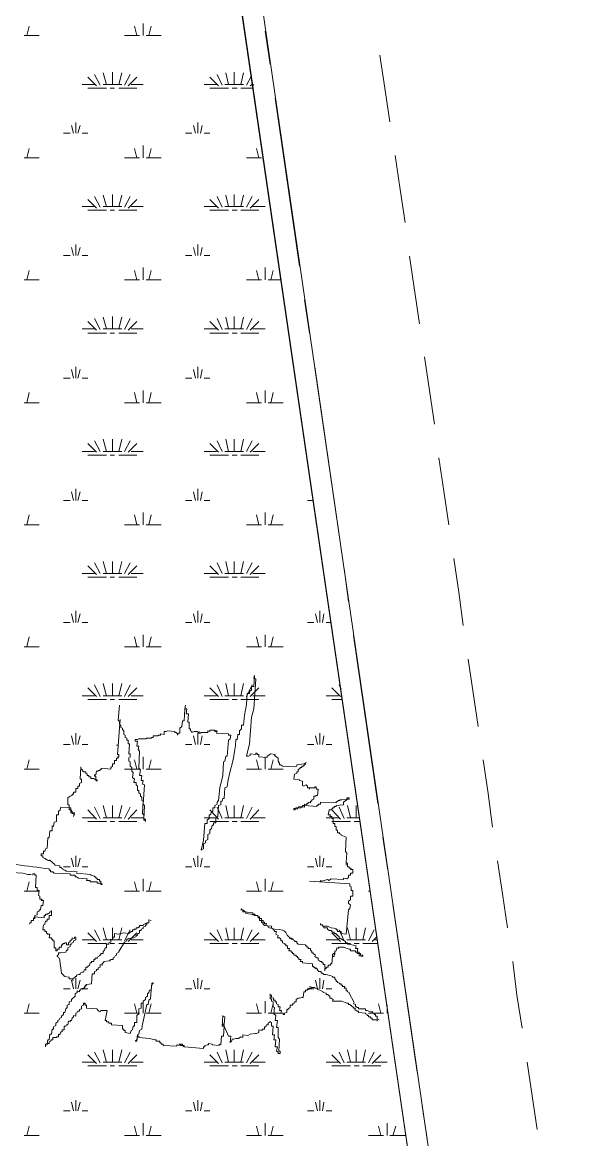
# Model space of a CAD drawing. Header units: millimetres. Extents: x -15161 to 10473752, y -72817 to 33960.
# Drawn here: x 1970 to 2298, y 850 to 1509 of the extents above; entities that cross this region are included whole.
import ezdxf

# ---------------------------------------------------------------- set-up
doc = ezdxf.new("R2010")
doc.units = ezdxf.units.MM
doc.layers.add('PDF_幾何圖形', color=7, linetype='Continuous')

# ---------------------------------------------------------------- blocks, each defined once
blk = doc.blocks.new('建築底圖')
at = {"layer": 'PDF_幾何圖形', "lineweight": 0}
for points in [[(1281.66, -313.48), (1929.47, -230.07), (2285.97, 239.48), (1854.1, 3189.75), (1656.37, 3160.54), (1578.04, 3697.84), (1589.9, 3697.84), (1666.53, 3174.51), (1864.26, 3203.3), (2093.32, 1643.06), (2298.25, 236.52), (1935.82, -241.5), (1283.35, -325.76)], [(2041.24, 1501.22), (2041.24, 1508.42)], [(1972.65, 1501.22), (1973.92, 1506.73)], [(2037.43, 1501.22), (2036.16, 1506.73)], [(2044.63, 1501.22), (2045.9, 1506.73)], [(2116.19, 1484.29), (2113.22, 1503.76)], [(1970.96, 1501.22), (1979.85, 1501.22)], [(2030.24, 1501.22), (2039.13, 1501.22)], [(2042.94, 1501.22), (2051.83, 1501.22)], [(2186.89, 1450.42), (2183.93, 1470.32), (2180.97, 1489.79)], [(2013.72, 1471.59), (2008.64, 1476.67)], [(2015.84, 1472.01), (2012.45, 1478.36)], [(2019.65, 1472.43), (2017.53, 1479.21)], [(2023.04, 1472.43), (2023.04, 1479.63)], [(2026.85, 1472.43), (2028.54, 1479.21)], [(2030.24, 1472.01), (2033.62, 1478.36)], [(2032.35, 1471.59), (2037.43, 1476.67)], [(2085.7, 1471.59), (2080.62, 1476.67)], [(2087.82, 1472.01), (2084.85, 1478.36)], [(2091.63, 1472.43), (2089.94, 1479.21)], [(2095.02, 1472.43), (2095.02, 1479.63)], [(2098.83, 1472.43), (2100.52, 1479.21)], [(2102.21, 1472.01), (2105.18, 1477.51)], [(2005.26, 1472.43), (2012.45, 1472.43)], [(2008.64, 1470.32), (2019.65, 1470.32)], [(2017.53, 1472.43), (2028.54, 1472.43)], [(2021.77, 1470.32), (2024.31, 1470.32)], [(2026.85, 1470.32), (2037.43, 1470.32)], [(2034.05, 1472.43), (2041.24, 1472.43)], [(2077.23, 1472.43), (2084.43, 1472.43)], [(2080.62, 1470.32), (2091.63, 1470.32)], [(2089.51, 1472.43), (2100.52, 1472.43)], [(2093.75, 1470.32), (2096.71, 1470.32)], [(2098.83, 1470.32), (2106.02, 1470.32)], [(2104.33, 1471.59), (2106.02, 1472.86)], [(2106.02, 1472.43), (2106.45, 1472.01)], [(2133.55, 1365.31), (2119.15, 1464.39)], [(2001.44, 1443.64), (2001.44, 1449.99)], [(2073.42, 1443.64), (2073.42, 1449.99)], [(1994.25, 1443.64), (1998.06, 1443.64)], [(2000.17, 1443.64), (1998.9, 1448.3)], [(2002.71, 1443.64), (2003.98, 1448.3)], [(2005.26, 1443.64), (2008.64, 1443.64)], [(2066.22, 1443.64), (2070.04, 1443.64)], [(2072.15, 1443.64), (2070.88, 1448.3)], [(2075.12, 1443.64), (2075.96, 1448.3)], [(2077.23, 1443.64), (2080.62, 1443.64)], [(2041.24, 1429.25), (2041.24, 1436.44)], [(1970.96, 1429.25), (1979.85, 1429.25)], [(1972.65, 1429.25), (1973.92, 1434.75)], [(2030.24, 1429.25), (2039.13, 1429.25)], [(2037.43, 1429.25), (2036.16, 1434.75)], [(2042.94, 1429.25), (2051.83, 1429.25)], [(2044.63, 1429.25), (2045.9, 1434.75)], [(2102.21, 1429.25), (2111.11, 1429.25)], [(2109.41, 1429.25), (2108.14, 1434.75)], [(2195.79, 1391.14), (2192.82, 1410.62), (2189.86, 1430.52)], [(2013.72, 1399.61), (2008.64, 1404.69)], [(2015.84, 1400.03), (2012.45, 1406.38)], [(2019.65, 1400.45), (2017.53, 1407.23)], [(2023.04, 1400.45), (2023.04, 1407.65)], [(2026.85, 1400.45), (2028.54, 1407.23)], [(2030.24, 1400.03), (2033.62, 1406.38)], [(2032.35, 1399.61), (2037.43, 1404.69)], [(2085.7, 1399.61), (2080.62, 1404.69)], [(2087.82, 1400.03), (2084.85, 1406.38)], [(2091.63, 1400.45), (2089.94, 1407.23)], [(2095.02, 1400.45), (2095.02, 1407.65)], [(2098.83, 1400.45), (2100.52, 1407.23)], [(2102.21, 1400.03), (2105.6, 1406.38)], [(2104.33, 1399.61), (2109.41, 1404.69)], [(2005.26, 1400.45), (2012.45, 1400.45)], [(2008.64, 1398.34), (2019.65, 1398.34)], [(2017.53, 1400.45), (2028.54, 1400.45)], [(2021.77, 1398.34), (2024.31, 1398.34)], [(2026.85, 1398.34), (2037.43, 1398.34)], [(2034.05, 1400.45), (2041.24, 1400.45)], [(2077.23, 1400.45), (2084.43, 1400.45)], [(2080.62, 1398.34), (2091.63, 1398.34)], [(2089.51, 1400.45), (2100.52, 1400.45)], [(2093.75, 1398.34), (2096.71, 1398.34)], [(2098.83, 1398.34), (2109.41, 1398.34)], [(2106.02, 1400.45), (2113.22, 1400.45)], [(2001.44, 1371.66), (2001.44, 1378.01)], [(2073.42, 1371.66), (2073.42, 1378.01)], [(1994.25, 1371.66), (1998.06, 1371.66)], [(2000.17, 1371.66), (1998.9, 1376.32)], [(2002.71, 1371.66), (2003.98, 1376.32)], [(2005.26, 1371.66), (2008.64, 1371.66)], [(2066.22, 1371.66), (2070.04, 1371.66)], [(2072.15, 1371.66), (2070.88, 1376.32)], [(2075.12, 1371.66), (2075.96, 1376.32)], [(2077.23, 1371.66), (2080.62, 1371.66)], [(2204.25, 1331.44), (2198.33, 1371.24)], [(2041.24, 1357.27), (2041.24, 1364.46)], [(2113.22, 1357.27), (2113.22, 1364.46)], [(1970.96, 1357.27), (1979.85, 1357.27)], [(1972.65, 1357.27), (1973.92, 1362.77)], [(2030.24, 1357.27), (2039.13, 1357.27)], [(2037.43, 1357.27), (2036.16, 1362.77)], [(2042.94, 1357.27), (2051.83, 1357.27)], [(2044.63, 1357.27), (2045.9, 1362.77)], [(2102.21, 1357.27), (2111.11, 1357.27)], [(2109.41, 1357.27), (2108.14, 1362.77)], [(2114.92, 1357.27), (2122.54, 1357.27)], [(2116.61, 1357.27), (2117.88, 1362.77)], [(2139.47, 1325.94), (2136.51, 1345.41)], [(2013.72, 1327.63), (2008.64, 1332.71)], [(2015.84, 1328.05), (2012.45, 1334.4)], [(2019.65, 1328.48), (2017.53, 1335.25)], [(2023.04, 1328.48), (2023.04, 1335.67)], [(2026.85, 1328.48), (2028.54, 1335.25)], [(2030.24, 1328.05), (2033.62, 1334.4)], [(2032.35, 1327.63), (2037.43, 1332.71)], [(2085.7, 1327.63), (2080.62, 1332.71)], [(2087.82, 1328.05), (2084.85, 1334.4)], [(2091.63, 1328.48), (2089.94, 1335.25)], [(2095.02, 1328.48), (2095.02, 1335.67)], [(2098.83, 1328.48), (2100.52, 1335.25)], [(2102.21, 1328.05), (2105.6, 1334.4)], [(2104.33, 1327.63), (2109.41, 1332.71)], [(2005.26, 1328.48), (2012.45, 1328.48)], [(2008.64, 1325.94), (2019.65, 1325.94)], [(2017.53, 1328.48), (2028.54, 1328.48)], [(2021.77, 1325.94), (2024.31, 1325.94)], [(2026.85, 1325.94), (2037.43, 1325.94)], [(2034.05, 1328.48), (2041.24, 1328.48)], [(2077.23, 1328.48), (2084.43, 1328.48)], [(2080.62, 1325.94), (2091.63, 1325.94)], [(2089.51, 1328.48), (2100.52, 1328.48)], [(2093.75, 1325.94), (2096.71, 1325.94)], [(2098.83, 1325.94), (2109.41, 1325.94)], [(2106.02, 1328.48), (2113.22, 1328.48)], [(2213.15, 1272.16), (2207.22, 1311.96)], [(2000.17, 1299.26), (1998.9, 1304.34)], [(2001.44, 1299.26), (2001.44, 1306.04)], [(2002.71, 1299.26), (2003.98, 1304.34)], [(2072.15, 1299.26), (2070.88, 1304.34)], [(2073.42, 1299.26), (2073.42, 1306.04)], [(2075.12, 1299.26), (2075.96, 1304.34)], [(2156.83, 1206.96), (2142.44, 1306.04)], [(1994.25, 1299.26), (1998.06, 1299.26)], [(2005.26, 1299.26), (2008.64, 1299.26)], [(2066.22, 1299.26), (2070.04, 1299.26)], [(2077.23, 1299.26), (2080.62, 1299.26)], [(2041.24, 1284.87), (2041.24, 1292.06)], [(2113.22, 1284.87), (2113.22, 1292.06)], [(1970.96, 1284.87), (1979.85, 1284.87)], [(1972.65, 1284.87), (1973.92, 1290.79)], [(2030.24, 1284.87), (2039.13, 1284.87)], [(2037.43, 1284.87), (2036.16, 1290.79)], [(2042.94, 1284.87), (2051.83, 1284.87)], [(2044.63, 1284.87), (2045.9, 1290.79)], [(2102.21, 1284.87), (2111.11, 1284.87)], [(2109.41, 1284.87), (2108.14, 1290.79)], [(2114.92, 1284.87), (2123.81, 1284.87)], [(2116.61, 1284.87), (2117.88, 1290.79)], [(2013.72, 1255.65), (2008.64, 1260.73)], [(2015.84, 1256.07), (2012.45, 1262.42)], [(2019.65, 1256.07), (2017.53, 1263.27)], [(2023.04, 1256.07), (2023.04, 1263.27)], [(2026.85, 1256.07), (2028.54, 1263.27)], [(2030.24, 1256.07), (2033.62, 1262.42)], [(2032.35, 1255.65), (2037.43, 1260.73)], [(2085.7, 1255.65), (2080.62, 1260.73)], [(2087.82, 1256.07), (2084.85, 1262.42)], [(2091.63, 1256.07), (2089.94, 1263.27)], [(2095.02, 1256.07), (2095.02, 1263.27)], [(2098.83, 1256.07), (2100.52, 1263.27)], [(2102.21, 1256.07), (2105.6, 1262.42)], [(2104.33, 1255.65), (2109.41, 1260.73)], [(2005.26, 1256.07), (2012.45, 1256.07)], [(2008.64, 1253.96), (2019.65, 1253.96)], [(2017.53, 1256.07), (2028.54, 1256.07)], [(2021.77, 1253.96), (2024.31, 1253.96)], [(2026.85, 1253.96), (2037.43, 1253.96)], [(2034.05, 1256.07), (2041.24, 1256.07)], [(2077.23, 1256.07), (2084.43, 1256.07)], [(2080.62, 1253.96), (2091.63, 1253.96)], [(2089.51, 1256.07), (2100.52, 1256.07)], [(2093.75, 1253.96), (2096.71, 1253.96)], [(2098.83, 1253.96), (2109.41, 1253.96)], [(2106.02, 1256.07), (2113.22, 1256.07)], [(2221.61, 1212.89), (2218.65, 1232.79), (2215.69, 1252.26)], [(2000.17, 1227.28), (1998.9, 1232.36)], [(2001.44, 1227.28), (2001.44, 1234.06)], [(2002.71, 1227.28), (2003.98, 1232.36)], [(2072.15, 1227.28), (2070.88, 1232.36)], [(2073.42, 1227.28), (2073.42, 1234.06)], [(2075.12, 1227.28), (2075.96, 1232.36)], [(1994.25, 1227.28), (1998.06, 1227.28)], [(2005.26, 1227.28), (2008.64, 1227.28)], [(2066.22, 1227.28), (2070.04, 1227.28)], [(2077.23, 1227.28), (2080.62, 1227.28)], [(2138.2, 1227.28), (2141.59, 1227.28)], [(1972.65, 1212.89), (1973.92, 1218.81)], [(2037.43, 1212.89), (2036.16, 1218.81)], [(2041.24, 1212.89), (2041.24, 1220.08)], [(2044.63, 1212.89), (2045.9, 1218.81)], [(2109.41, 1212.89), (2108.14, 1218.81)], [(2113.22, 1212.89), (2113.22, 1220.08)], [(2116.61, 1212.89), (2117.88, 1218.81)], [(1970.96, 1212.89), (1979.85, 1212.89)], [(2030.24, 1212.89), (2039.13, 1212.89)], [(2042.94, 1212.89), (2051.83, 1212.89)], [(2102.21, 1212.89), (2111.11, 1212.89)], [(2114.92, 1212.89), (2123.81, 1212.89)], [(2230.08, 1153.61), (2227.54, 1173.09), (2224.58, 1192.99)], [(2013.72, 1183.67), (2008.64, 1188.75)], [(2015.84, 1184.1), (2012.45, 1190.45)], [(2019.65, 1184.1), (2017.53, 1191.29)], [(2023.04, 1184.1), (2023.04, 1191.29)], [(2026.85, 1184.1), (2028.54, 1191.29)], [(2030.24, 1184.1), (2033.62, 1190.45)], [(2032.35, 1183.67), (2037.43, 1188.75)], [(2085.7, 1183.67), (2080.62, 1188.75)], [(2087.82, 1184.1), (2084.85, 1190.45)], [(2091.63, 1184.1), (2089.94, 1191.29)], [(2095.02, 1184.1), (2095.02, 1191.29)], [(2098.83, 1184.1), (2100.52, 1191.29)], [(2102.21, 1184.1), (2105.6, 1190.45)], [(2104.33, 1183.67), (2109.41, 1188.75)], [(2162.34, 1167.58), (2159.8, 1187.06)], [(2005.26, 1184.1), (2012.45, 1184.1)], [(2008.64, 1181.98), (2019.65, 1181.98)], [(2017.53, 1184.1), (2028.54, 1184.1)], [(2021.77, 1181.98), (2024.31, 1181.98)], [(2026.85, 1181.98), (2037.43, 1181.98)], [(2034.05, 1184.1), (2041.24, 1184.1)], [(2077.23, 1184.1), (2084.43, 1184.1)], [(2080.62, 1181.98), (2091.63, 1181.98)], [(2089.51, 1184.1), (2100.52, 1184.1)], [(2093.75, 1181.98), (2096.71, 1181.98)], [(2098.83, 1181.98), (2109.41, 1181.98)], [(2106.02, 1184.1), (2113.22, 1184.1)], [(2000.17, 1155.3), (1998.9, 1160.38)], [(2001.44, 1155.3), (2001.44, 1162.08)], [(2002.71, 1155.3), (2003.98, 1160.38)], [(2072.15, 1155.3), (2070.88, 1160.38)], [(2073.42, 1155.3), (2073.42, 1162.08)], [(2075.12, 1155.3), (2075.96, 1160.38)], [(2144.13, 1155.3), (2142.86, 1160.38)], [(2145.4, 1155.3), (2145.4, 1162.08)], [(2147.1, 1155.3), (2147.94, 1160.38)], [(1994.25, 1155.3), (1998.06, 1155.3)], [(2005.26, 1155.3), (2008.64, 1155.3)], [(2066.22, 1155.3), (2070.04, 1155.3)], [(2077.23, 1155.3), (2080.62, 1155.3)], [(2138.2, 1155.3), (2142.01, 1155.3)], [(2149.21, 1155.3), (2152.18, 1155.3)], [(1972.65, 1140.91), (1973.92, 1146.84)], [(2037.43, 1140.91), (2036.16, 1146.84)], [(2041.24, 1140.91), (2041.24, 1148.11)], [(2044.63, 1140.91), (2045.9, 1146.84)], [(2109.41, 1140.91), (2108.14, 1146.84)], [(2113.22, 1140.91), (2113.22, 1148.11)], [(2116.61, 1140.91), (2117.88, 1146.84)], [(2179.7, 1048.61), (2165.3, 1147.68)], [(1970.96, 1140.91), (1979.85, 1140.91)], [(2030.24, 1140.91), (2039.13, 1140.91)], [(2042.94, 1140.91), (2051.83, 1140.91)], [(2102.21, 1140.91), (2111.11, 1140.91)], [(2114.92, 1140.91), (2123.81, 1140.91)], [(2238.97, 1093.91), (2233.05, 1133.71)], [(2013.72, 1111.69), (2008.64, 1116.77)], [(2015.84, 1111.69), (2012.45, 1118.47)], [(2019.65, 1112.12), (2017.53, 1119.31)], [(2023.04, 1112.12), (2023.04, 1119.31)], [(2026.85, 1112.12), (2028.54, 1119.31)], [(2030.24, 1111.69), (2033.62, 1118.47)], [(2032.35, 1111.69), (2037.43, 1116.77)], [(2085.7, 1111.69), (2080.62, 1116.77)], [(2087.82, 1111.69), (2084.85, 1118.47)], [(2091.63, 1112.12), (2089.94, 1119.31)], [(2095.02, 1112.12), (2095.02, 1119.31)], [(2098.83, 1112.12), (2100.52, 1119.31)], [(2102.21, 1111.69), (2105.6, 1118.47)], [(2104.33, 1111.69), (2109.41, 1116.77)], [(2157.68, 1111.69), (2152.6, 1116.77)], [(2158.1, 1115.93), (2156.83, 1118.47)], [(2005.26, 1112.12), (2012.45, 1112.12)], [(2008.64, 1110), (2019.65, 1110)], [(2017.53, 1112.12), (2028.54, 1112.12)], [(2021.77, 1110), (2024.31, 1110)], [(2026.85, 1110), (2037.43, 1110)], [(2034.05, 1112.12), (2041.24, 1112.12)], [(2077.23, 1112.12), (2084.43, 1112.12)], [(2080.62, 1110), (2091.63, 1110)], [(2089.51, 1112.12), (2100.52, 1112.12)], [(2093.75, 1110), (2096.71, 1110)], [(2098.83, 1110), (2109.41, 1110)], [(2106.02, 1112.12), (2113.22, 1112.12)], [(2149.21, 1112.12), (2156.41, 1112.12)], [(2152.6, 1110), (2158.95, 1110)], [(2000.17, 1083.33), (1998.9, 1088.41)], [(2001.44, 1083.33), (2001.44, 1090.1)], [(2002.71, 1083.33), (2003.98, 1088.41)], [(2072.15, 1083.33), (2070.88, 1088.41)], [(2073.42, 1083.33), (2073.42, 1090.1)], [(2075.12, 1083.33), (2075.96, 1088.41)], [(2144.13, 1083.33), (2142.86, 1088.41)], [(2145.4, 1083.33), (2145.4, 1090.1)], [(2147.1, 1083.33), (2147.94, 1088.41)], [(1994.25, 1083.33), (1998.06, 1083.33)], [(2005.26, 1083.33), (2008.64, 1083.33)], [(2066.22, 1083.33), (2070.04, 1083.33)], [(2077.23, 1083.33), (2080.62, 1083.33)], [(2138.2, 1083.33), (2142.01, 1083.33)], [(2149.21, 1083.33), (2152.6, 1083.33)], [(1972.65, 1068.93), (1973.92, 1074.43)], [(2037.43, 1068.93), (2036.16, 1074.43)], [(2041.24, 1068.93), (2041.24, 1076.13)], [(2044.63, 1068.93), (2045.9, 1074.43)], [(2109.41, 1068.93), (2108.14, 1074.43)], [(2113.22, 1068.93), (2113.22, 1076.13)], [(2116.61, 1068.93), (2117.88, 1074.43)], [(2247.44, 1034.63), (2244.9, 1054.53), (2241.94, 1074.43)], [(1970.96, 1068.93), (1979.85, 1068.93)], [(2030.24, 1068.93), (2039.13, 1068.93)], [(2042.94, 1068.93), (2051.83, 1068.93)], [(2102.21, 1068.93), (2111.11, 1068.93)], [(2114.92, 1068.93), (2123.81, 1068.93)], [(2019.65, 1040.14), (2017.53, 1047.34)], [(2023.04, 1040.14), (2023.04, 1047.34)], [(2026.85, 1040.14), (2028.54, 1047.34)], [(2091.63, 1040.14), (2089.94, 1047.34)], [(2095.02, 1040.14), (2095.02, 1047.34)], [(2098.83, 1040.14), (2100.52, 1047.34)], [(2163.61, 1040.14), (2161.91, 1047.34)], [(2167, 1040.14), (2167, 1047.34)], [(2013.72, 1039.29), (2008.64, 1044.8)], [(2015.84, 1039.72), (2012.45, 1046.49)], [(2030.24, 1039.72), (2033.62, 1046.49)], [(2032.35, 1039.29), (2037.43, 1044.8)], [(2085.7, 1039.29), (2080.62, 1044.8)], [(2087.82, 1039.72), (2084.85, 1046.49)], [(2102.21, 1039.72), (2105.6, 1046.49)], [(2104.33, 1039.29), (2109.41, 1044.8)], [(2157.68, 1039.29), (2152.6, 1044.8)], [(2159.8, 1039.72), (2156.83, 1046.49)], [(2005.26, 1040.14), (2012.45, 1040.14)], [(2008.64, 1038.02), (2019.65, 1038.02)], [(2017.53, 1040.14), (2028.54, 1040.14)], [(2021.77, 1038.02), (2024.31, 1038.02)], [(2026.85, 1038.02), (2037.43, 1038.02)], [(2034.05, 1040.14), (2041.24, 1040.14)], [(2077.23, 1040.14), (2084.43, 1040.14)], [(2080.62, 1038.02), (2091.63, 1038.02)], [(2089.51, 1040.14), (2100.52, 1040.14)], [(2093.75, 1038.02), (2096.71, 1038.02)], [(2098.83, 1038.02), (2109.41, 1038.02)], [(2106.02, 1040.14), (2113.22, 1040.14)], [(2149.21, 1040.14), (2156.41, 1040.14)], [(2152.6, 1038.02), (2163.61, 1038.02)], [(2161.49, 1040.14), (2169.11, 1040.14)], [(2165.72, 1038.02), (2168.69, 1038.02)], [(2185.62, 1009.23), (2182.66, 1028.71)], [(2000.17, 1011.35), (1998.9, 1016.43)], [(2001.44, 1011.35), (2001.44, 1017.7)], [(2002.71, 1011.35), (2003.98, 1016.43)], [(2072.15, 1011.35), (2070.88, 1016.43)], [(2073.42, 1011.35), (2073.42, 1017.7)], [(2075.12, 1011.35), (2075.96, 1016.43)], [(2144.13, 1011.35), (2142.86, 1016.43)], [(2145.4, 1011.35), (2145.4, 1017.7)], [(2147.1, 1011.35), (2147.94, 1016.43)], [(2256.33, 975.36), (2253.37, 995.26), (2250.41, 1014.73)], [(1994.25, 1011.35), (1998.06, 1011.35)], [(2005.26, 1011.35), (2008.64, 1011.35)], [(2066.22, 1011.35), (2070.04, 1011.35)], [(2077.23, 1011.35), (2080.62, 1011.35)], [(2138.2, 1011.35), (2142.01, 1011.35)], [(2149.21, 1011.35), (2152.6, 1011.35)], [(1972.65, 996.95), (1973.92, 1002.46)], [(2037.43, 996.95), (2036.16, 1002.46)], [(2041.24, 996.95), (2041.24, 1004.15)], [(2044.63, 996.95), (2045.9, 1002.46)], [(2109.41, 996.95), (2108.14, 1002.46)], [(2113.22, 996.95), (2113.22, 1004.15)], [(2116.61, 996.95), (2117.88, 1002.46)], [(1970.96, 996.95), (1979.85, 996.95)], [(2030.24, 996.95), (2039.13, 996.95)], [(2042.94, 996.95), (2051.83, 996.95)], [(2102.21, 996.95), (2111.11, 996.95)], [(2114.92, 996.95), (2123.81, 996.95)], [(2174.19, 996.95), (2175.46, 996.95)], [(2202.98, 890.25), (2188.59, 989.33)], [(2019.65, 968.16), (2017.53, 975.36)], [(2023.04, 968.16), (2023.04, 975.36)], [(2026.85, 968.16), (2028.54, 975.36)], [(2091.63, 968.16), (2089.94, 975.36)], [(2095.02, 968.16), (2095.02, 975.36)], [(2098.83, 968.16), (2100.52, 975.36)], [(2163.61, 968.16), (2161.91, 975.36)], [(2167, 968.16), (2167, 975.36)], [(2170.81, 968.16), (2172.5, 975.36)], [(2005.26, 968.16), (2012.45, 968.16)], [(2013.72, 967.31), (2008.64, 972.39)], [(2015.84, 967.74), (2012.45, 974.09)], [(2017.53, 968.16), (2028.54, 968.16)], [(2030.24, 967.74), (2033.62, 974.09)], [(2032.35, 967.31), (2037.43, 972.39)], [(2034.05, 968.16), (2041.24, 968.16)], [(2077.23, 968.16), (2084.43, 968.16)], [(2085.7, 967.31), (2080.62, 972.39)], [(2087.82, 967.74), (2084.85, 974.09)], [(2089.51, 968.16), (2100.52, 968.16)], [(2102.21, 967.74), (2105.6, 974.09)], [(2104.33, 967.31), (2109.41, 972.39)], [(2106.02, 968.16), (2113.22, 968.16)], [(2149.21, 968.16), (2156.41, 968.16)], [(2157.68, 967.31), (2152.6, 972.39)], [(2159.8, 967.74), (2156.83, 974.09)], [(2161.49, 968.16), (2172.5, 968.16)], [(2174.19, 967.74), (2177.58, 974.09)], [(2176.31, 967.31), (2179.27, 970.28)], [(2178, 968.16), (2179.27, 968.16)], [(2008.64, 966.04), (2019.65, 966.04)], [(2021.77, 966.04), (2024.31, 966.04)], [(2026.85, 966.04), (2037.43, 966.04)], [(2080.62, 966.04), (2091.63, 966.04)], [(2093.75, 966.04), (2096.71, 966.04)], [(2098.83, 966.04), (2109.41, 966.04)], [(2152.6, 966.04), (2163.61, 966.04)], [(2165.72, 966.04), (2168.69, 966.04)], [(2170.81, 966.04), (2179.7, 966.04)], [(2264.8, 916.08), (2261.84, 935.56), (2259.3, 955.46)], [(2000.17, 939.37), (1998.9, 944.45)], [(2001.44, 939.37), (2001.44, 945.72)], [(2002.71, 939.37), (2003.98, 944.45)], [(2072.15, 939.37), (2070.88, 944.45)], [(2073.42, 939.37), (2073.42, 945.72)], [(2075.12, 939.37), (2075.96, 944.45)], [(2144.13, 939.37), (2142.86, 944.45)], [(2145.4, 939.37), (2145.4, 945.72)], [(2147.1, 939.37), (2147.94, 944.45)], [(1994.25, 939.37), (1998.06, 939.37)], [(2005.26, 939.37), (2008.64, 939.37)], [(2066.22, 939.37), (2070.04, 939.37)], [(2077.23, 939.37), (2080.62, 939.37)], [(2138.2, 939.37), (2142.01, 939.37)], [(2149.21, 939.37), (2152.6, 939.37)], [(1972.65, 924.97), (1973.92, 930.48)], [(2037.43, 924.97), (2036.16, 930.48)], [(2041.24, 924.97), (2041.24, 932.17)], [(2044.63, 924.97), (2045.9, 930.48)], [(2109.41, 924.97), (2108.14, 930.48)], [(2113.22, 924.97), (2113.22, 932.17)], [(2116.61, 924.97), (2117.88, 930.48)], [(2181.39, 924.97), (2180.12, 930.48)], [(2185.2, 924.97), (2185.2, 929.63)], [(1970.96, 924.97), (1979.85, 924.97)], [(2030.24, 924.97), (2039.13, 924.97)], [(2042.94, 924.97), (2051.83, 924.97)], [(2102.21, 924.97), (2111.11, 924.97)], [(2114.92, 924.97), (2123.81, 924.97)], [(2174.19, 924.97), (2183.08, 924.97)], [(2019.65, 896.18), (2017.53, 903.38)], [(2023.04, 896.18), (2023.04, 903.38)], [(2026.85, 896.18), (2028.54, 903.38)], [(2091.63, 896.18), (2089.94, 903.38)], [(2095.02, 896.18), (2095.02, 903.38)], [(2098.83, 896.18), (2100.52, 903.38)], [(2163.61, 896.18), (2161.91, 903.38)], [(2167, 896.18), (2167, 903.38)], [(2170.81, 896.18), (2172.5, 903.38)], [(2005.26, 896.18), (2012.45, 896.18)], [(2013.72, 895.33), (2008.64, 900.42)], [(2015.84, 895.76), (2012.45, 902.11)], [(2017.53, 896.18), (2028.54, 896.18)], [(2030.24, 895.76), (2033.62, 902.11)], [(2032.35, 895.33), (2037.43, 900.42)], [(2034.05, 896.18), (2041.24, 896.18)], [(2077.23, 896.18), (2084.43, 896.18)], [(2085.7, 895.33), (2080.62, 900.42)], [(2087.82, 895.76), (2084.85, 902.11)], [(2089.51, 896.18), (2100.52, 896.18)], [(2102.21, 895.76), (2105.6, 902.11)], [(2104.33, 895.33), (2109.41, 900.42)], [(2106.02, 896.18), (2113.22, 896.18)], [(2149.21, 896.18), (2156.41, 896.18)], [(2157.68, 895.33), (2152.6, 900.42)], [(2159.8, 895.76), (2156.83, 902.11)], [(2161.49, 896.18), (2172.5, 896.18)], [(2174.19, 895.76), (2177.58, 902.11)], [(2176.31, 895.33), (2181.39, 900.42)], [(2178, 896.18), (2185.2, 896.18)], [(2273.69, 856.38), (2267.76, 896.18)], [(2008.64, 894.06), (2019.65, 894.06)], [(2021.77, 894.06), (2024.31, 894.06)], [(2026.85, 894.06), (2037.43, 894.06)], [(2080.62, 894.06), (2091.63, 894.06)], [(2093.75, 894.06), (2096.71, 894.06)], [(2098.83, 894.06), (2109.41, 894.06)], [(2152.6, 894.06), (2163.61, 894.06)], [(2165.72, 894.06), (2168.69, 894.06)], [(2170.81, 894.06), (2181.39, 894.06)], [(2000.17, 867.39), (1998.9, 872.47)], [(2001.44, 867.39), (2001.44, 873.74)], [(2002.71, 867.39), (2003.98, 872.47)], [(2072.15, 867.39), (2070.88, 872.47)], [(2073.42, 867.39), (2073.42, 873.74)], [(2075.12, 867.39), (2075.96, 872.47)], [(2144.13, 867.39), (2142.86, 872.47)], [(2145.4, 867.39), (2145.4, 873.74)], [(2147.1, 867.39), (2147.94, 872.47)], [(2208.91, 850.88), (2205.95, 870.35)], [(1994.25, 867.39), (1998.06, 867.39)], [(2005.26, 867.39), (2008.64, 867.39)], [(2066.22, 867.39), (2070.04, 867.39)], [(2077.23, 867.39), (2080.62, 867.39)], [(2138.2, 867.39), (2142.01, 867.39)], [(2149.21, 867.39), (2152.6, 867.39)], [(1972.65, 852.99), (1973.92, 858.5)], [(2037.43, 852.99), (2036.16, 858.5)], [(2041.24, 852.99), (2041.24, 860.19)], [(2044.63, 852.99), (2045.9, 858.5)], [(2109.41, 852.99), (2108.14, 858.5)], [(2113.22, 852.99), (2113.22, 860.19)], [(2116.61, 852.99), (2117.88, 858.5)], [(2181.39, 852.99), (2180.12, 858.5)], [(2185.2, 852.99), (2185.2, 860.19)], [(2188.59, 852.99), (2190.28, 858.5)], [(1970.96, 852.99), (1979.85, 852.99)], [(2030.24, 852.99), (2039.13, 852.99)], [(2042.94, 852.99), (2051.83, 852.99)], [(2102.21, 852.99), (2111.11, 852.99)], [(2114.92, 852.99), (2123.81, 852.99)], [(2174.19, 852.99), (2183.08, 852.99)], [(2186.89, 852.99), (2195.79, 852.99)]]:
    blk.add_lwpolyline(points, dxfattribs=at)
blk.add_lwpolyline([(1992.55, 2247.68), (1955.29, 2247.68), (1955.29, 447.37), (2255.49, 447.37)], close=True, dxfattribs=at)
at = {"layer": 'PDF_幾何圖形', "lineweight": 13}
for points in [[(2116.19, 1484.29), (2113.22, 1503.76)], [(2133.55, 1365.31), (2119.15, 1464.39)], [(2139.47, 1325.94), (2136.51, 1345.41)], [(2156.83, 1206.96), (2142.44, 1306.04)], [(2162.34, 1167.58), (2159.8, 1187.06)], [(2179.7, 1048.61), (2165.3, 1147.68)], [(2095.86, 1086.29), (2096.71, 1086.29), (2097.13, 1089.25), (2097.98, 1089.25), (2097.98, 1091.37), (2099.25, 1092.64), (2099.25, 1094.76), (2100.52, 1094.76), (2100.94, 1100.68), (2102.21, 1107.04), (2102.64, 1113.39), (2103.91, 1113.39), (2103.91, 1114.66), (2105.18, 1115.5), (2105.18, 1117.62), (2106.45, 1117.62), (2106.87, 1123.97), (2106.45, 1122.7), (2107.72, 1121.86), (2106.45, 1104.5), (2105.18, 1099.41), (2103.91, 1083.75), (2102.21, 1076.55), (2103.48, 1076.55), (2104.33, 1076.97), (2104.33, 1077.82), (2107.72, 1077.4), (2107.72, 1078.24), (2108.57, 1078.24), (2108.57, 1077.4), (2109.41, 1077.4), (2109.41, 1076.13), (2114.49, 1075.7), (2114.49, 1076.55), (2116.61, 1077.82), (2119.15, 1077.4), (2118.73, 1076.97), (2120.84, 1075.28), (2120.84, 1073.59), (2121.69, 1072.32), (2121.69, 1071.47), (2122.54, 1071.47), (2123.38, 1070.62), (2130.58, 1070.2), (2131.85, 1070.62), (2131.85, 1071.47), (2136.09, 1071.89), (2137.36, 1072.74), (2136.93, 1071.89), (2136.09, 1071.05), (2136.09, 1070.62), (2134.82, 1070.62), (2134.82, 1069.78), (2133.97, 1069.78), (2133.97, 1069.35), (2132.7, 1068.51), (2132.7, 1067.24), (2131.85, 1067.24), (2131.85, 1066.39), (2130.58, 1065.97), (2130.16, 1063), (2133.55, 1062.58), (2133.55, 1062.16), (2135.24, 1061.73), (2135.24, 1059.19), (2136.09, 1058.77), (2137.36, 1059.62), (2138.2, 1058.77), (2138.2, 1057.92), (2142.44, 1057.92), (2142.44, 1058.34), (2143.28, 1058.34), (2143.28, 1057.07), (2144.55, 1057.07), (2144.13, 1053.26), (2143.28, 1053.26), (2142.86, 1052.84), (2142.01, 1052.84), (2142.01, 1051.15), (2140.74, 1050.72), (2140.74, 1049.88), (2139.9, 1049.88), (2139.9, 1049.03), (2138.63, 1049.45), (2138.63, 1048.61), (2137.78, 1048.61), (2137.78, 1047.76), (2136.51, 1048.18), (2136.51, 1047.34), (2143.71, 1046.91), (2143.71, 1047.34), (2144.55, 1047.34), (2144.55, 1048.18), (2145.82, 1048.18), (2145.82, 1049.45), (2155.14, 1049.03), (2155.14, 1049.45), (2156.41, 1050.3), (2157.26, 1050.3), (2157.26, 1050.72), (2158.53, 1050.72), (2161.49, 1051.15), (2161.49, 1050.72), (2159.37, 1049.45), (2159.37, 1047.76), (2155.14, 1047.34), (2155.14, 1046.91), (2153.87, 1046.91), (2153.87, 1046.07), (2153.02, 1046.07), (2153.02, 1045.64), (2151.75, 1044.8), (2150.91, 1044.8), (2150.48, 1041.83), (2151.75, 1041.83), (2151.33, 1040.99), (2152.6, 1040.99), (2152.6, 1039.72), (2153.45, 1039.72), (2153.45, 1036.75), (2154.29, 1036.75), (2154.29, 1035.06), (2155.14, 1035.06), (2155.14, 1032.94), (2155.99, 1032.94), (2155.99, 1031.25), (2157.26, 1031.25), (2156.83, 1030.82), (2158.1, 1030.4), (2158.1, 1029.98), (2161.07, 1028.71), (2160.64, 1020.24), (2161.49, 1019.39), (2161.07, 1013.89), (2161.91, 1013.46), (2161.91, 1011.35), (2162.76, 1011.35), (2162.76, 1010.5), (2164.03, 1010.5), (2163.61, 1009.65), (2164.88, 1009.65), (2164.88, 1007.54), (2163.61, 1007.54), (2163.61, 1006.27), (2162.34, 1006.27), (2162.34, 1005), (2161.49, 1004.15), (2159.37, 1004.57), (2159.37, 1003.73), (2152.18, 1004.15), (2150.91, 1003.3), (2150.06, 1003.73), (2146.67, 1002.88), (2145.82, 1003.3), (2145.82, 1002.46), (2139.47, 1002.88), (2163.18, 1001.19), (2163.18, 999.92), (2164.03, 999.49), (2164.03, 997.37), (2164.88, 997.37), (2164.88, 993.99), (2163.61, 993.99), (2163.61, 991.87), (2162.34, 991.02), (2162.34, 989.75), (2163.61, 988.91), (2163.18, 986.79), (2162.34, 985.94), (2161.07, 971.55), (2158.1, 971.97), (2158.1, 973.24), (2155.99, 973.24), (2155.99, 974.09), (2155.14, 974.09), (2155.14, 974.93), (2152.18, 975.36), (2150.06, 976.2), (2147.1, 976.2), (2147.1, 977.05), (2145.82, 977.05), (2147.1, 977.05), (2147.1, 976.2), (2147.94, 976.2), (2147.94, 975.36), (2150.06, 975.36), (2150.06, 974.51), (2150.91, 973.66), (2152.18, 973.66), (2153.02, 972.82), (2153.87, 972.82), (2153.87, 971.97), (2155.14, 971.97), (2155.14, 971.12), (2155.99, 971.12), (2155.99, 970.7), (2156.83, 970.28), (2156.83, 969.01), (2157.68, 969.01), (2160.64, 967.31), (2160.64, 966.47), (2161.91, 966.47), (2161.91, 965.62), (2162.76, 965.62), (2167, 964.77), (2166.57, 963.08), (2167.84, 963.08), (2167.42, 960.96), (2166.57, 960.96), (2166.57, 961.81), (2163.61, 961.81), (2163.61, 962.66), (2162.76, 962.66), (2159.37, 963.93), (2156.41, 963.93), (2156.41, 963.08), (2155.56, 963.5), (2155.14, 961.81), (2154.29, 961.39), (2154.29, 960.54), (2153.02, 959.69), (2153.02, 958.42), (2152.6, 954.19), (2151.75, 954.19), (2151.75, 953.34), (2150.48, 953.34), (2150.48, 952.07), (2149.21, 952.07), (2149.21, 951.22), (2148.37, 951.65), (2148.37, 949.95)], [(2033.62, 1075.7), (2033.62, 1077.82), (2032.78, 1077.82), (2033.2, 1083.75), (2032.35, 1083.75), (2032.35, 1085.87), (2031.51, 1085.87), (2031.51, 1087.14), (2030.66, 1087.56), (2030.66, 1088.83), (2029.81, 1089.25), (2029.81, 1091.37), (2028.97, 1092.22), (2028.97, 1093.06), (2028.12, 1093.49), (2028.12, 1094.76), (2027.27, 1095.18), (2027.27, 1096.87), (2026.43, 1097.72), (2027.27, 1106.61)], [(2032.78, 1075.7), (2032.78, 1073.59), (2033.62, 1073.16), (2033.62, 1070.62), (2034.47, 1069.78), (2034.47, 1067.66), (2035.32, 1066.81), (2034.89, 1063.85), (2036.16, 1063), (2035.74, 1060.89), (2037.01, 1060.89), (2037.01, 1059.62), (2037.86, 1058.77), (2037.86, 1056.23), (2038.7, 1056.23), (2038.7, 1054.96), (2039.55, 1054.11), (2039.55, 1052.84), (2040.4, 1052.42), (2040.4, 1050.3), (2041.24, 1049.88), (2040.82, 1042.68), (2041.67, 1041.83), (2041.67, 1038.87), (2042.51, 1038.87), (2042.51, 1038.02), (2042.51, 1039.29), (2041.67, 1039.29), (2042.09, 1047.34), (2041.24, 1048.18), (2042.09, 1059.62), (2040.82, 1060.04), (2041.24, 1062.16), (2039.97, 1062.16), (2040.4, 1065.12), (2039.13, 1065.12), (2039.55, 1068.51), (2038.7, 1069.35), (2039.13, 1079.51), (2038.28, 1080.36), (2038.7, 1082.48), (2037.43, 1082.48), (2037.86, 1085.44), (2036.59, 1085.44), (2036.59, 1086.29), (2037.86, 1086.29), (2038.7, 1086.71), (2042.94, 1086.71), (2042.94, 1087.14), (2045.9, 1087.14), (2046.33, 1087.56), (2047.17, 1087.56), (2047.17, 1088.41), (2050.14, 1088.41), (2050.14, 1088.83), (2051.41, 1088.83), (2051.41, 1089.68), (2053.52, 1089.25), (2053.52, 1090.95), (2054.79, 1090.95), (2055.64, 1091.37), (2059.87, 1090.95), (2059.87, 1090.52), (2060.72, 1090.52), (2061.57, 1089.68), (2061.57, 1088.83), (2061.99, 1090.1), (2062.84, 1090.1), (2062.84, 1093.06), (2064.11, 1093.91), (2064.53, 1097.3), (2065.38, 1097.3), (2065.8, 1104.5), (2067.07, 1104.5), (2066.65, 1101.53), (2067.92, 1101.53), (2067.5, 1096.45), (2068.34, 1096.45), (2068.34, 1092.64), (2069.19, 1092.64), (2069.19, 1091.37), (2070.04, 1090.95), (2070.04, 1090.52), (2071.31, 1090.95), (2073, 1090.95), (2074.27, 1090.1), (2075.12, 1090.1), (2075.54, 1090.52), (2079.35, 1090.52), (2079.35, 1091.37), (2080.62, 1090.95), (2080.62, 1091.79), (2083.58, 1091.79), (2083.58, 1090.95), (2084.85, 1090.95), (2084.43, 1090.1), (2091.63, 1089.68), (2091.63, 1088.83), (2092.9, 1088.83), (2092.48, 1086.71), (2091.63, 1085.87), (2090.78, 1076.55), (2089.94, 1076.55), (2089.51, 1073.59), (2088.67, 1073.16), (2088.24, 1065.12), (2086.55, 1057.92), (2085.7, 1050.3), (2084.85, 1049.45), (2084.85, 1048.18), (2083.58, 1047.34), (2083.58, 1046.07), (2082.31, 1046.07), (2082.31, 1043.95), (2081.47, 1043.95), (2081.04, 1041.83), (2080.2, 1041.83), (2080.2, 1039.72), (2078.93, 1038.87), (2078.93, 1036.75), (2077.66, 1036.75), (2076.81, 1027.01), (2075.54, 1021.09), (2076.81, 1021.93), (2076.81, 1024.9), (2078.08, 1025.32), (2078.08, 1026.59), (2079.35, 1027.44), (2079.35, 1030.4), (2080.62, 1030.82), (2080.62, 1032.94), (2081.47, 1033.79), (2081.89, 1035.9), (2082.74, 1035.9), (2082.74, 1037.17), (2084.01, 1037.17), (2084.01, 1040.14), (2085.28, 1040.99), (2085.7, 1047.34), (2086.97, 1047.76), (2086.97, 1049.88), (2087.82, 1049.88), (2088.24, 1051.57), (2089.09, 1051.57), (2089.51, 1057.92), (2090.78, 1058.34)], [(2027.7, 1098.14), (2026, 1077.4), (2026.85, 1077.4), (2026.85, 1076.13), (2026, 1076.13)], [(2074.27, 1090.95), (2074.27, 1090.1), (2074.27, 1090.95)], [(2082.74, 1091.79), (2083.58, 1091.79), (2084.85, 1091.37)], [(2025.58, 1082.9), (2026.43, 1082.9)], [(1981.97, 1016.85), (1981.97, 1017.7), (1981.12, 1017.7), (1981.12, 1018.97), (1982.39, 1018.97), (1982.39, 1020.66), (1983.24, 1020.24), (1983.66, 1021.93), (1984.51, 1022.36), (1984.93, 1028.28), (1985.78, 1028.28), (1986.2, 1032.52), (1987.47, 1032.52), (1987.47, 1035.48), (1988.32, 1035.06), (1988.74, 1037.6), (1990.01, 1038.02), (1990.01, 1041.83), (1991.28, 1041.83), (1991.28, 1044.37), (1992.13, 1044.37), (1992.55, 1046.49), (1997.63, 1046.07), (1997.63, 1047.76), (1996.79, 1047.76), (1996.79, 1051.99), (1998.06, 1052.84), (1999.33, 1053.26), (1999.33, 1054.11), (2000.17, 1054.11), (2000.17, 1055.38), (2001.44, 1055.38), (2001.44, 1057.5), (2002.71, 1057.5), (2002.71, 1058.77), (2003.56, 1058.77), (2003.56, 1060.46), (2004.83, 1060.89), (2004.83, 1063), (2003.98, 1063), (2004.41, 1070.2), (2004.41, 1068.93), (2005.26, 1068.93), (2005.26, 1068.08), (2006.1, 1067.24), (2007.37, 1067.24), (2007.37, 1066.39), (2008.22, 1065.97), (2008.22, 1065.12), (2009.07, 1065.12), (2009.07, 1064.27), (2010.34, 1064.27), (2010.34, 1063.43), (2012.03, 1063.43), (2014.15, 1061.73), (2014.15, 1062.58), (2013.3, 1062.58), (2013.3, 1064.7), (2012.45, 1064.7), (2012.45, 1065.54), (2013.3, 1065.54), (2013.72, 1067.66), (2014.57, 1067.66), (2014.57, 1068.08), (2015.84, 1068.08), (2015.84, 1068.93), (2016.69, 1068.93), (2016.69, 1069.35), (2022.19, 1068.93), (2022.19, 1069.78), (2023.04, 1070.62), (2023.04, 1071.89), (2024.31, 1071.89), (2024.31, 1074.01), (2025.58, 1074.01), (2025.58, 1075.28), (2026.43, 1075.28), (2026.43, 1076.13)], [(2139.47, 1057.07), (2139.47, 1057.92), (2139.47, 1057.07)], [(2185.62, 1009.23), (2182.66, 1028.71)], [(1975.19, 1006.69), (1973.08, 1006.69), (1970.11, 1007.54), (1963.76, 1007.96)], [(2161.07, 1014.31), (2161.07, 1013.89), (2161.07, 1014.31)], [(2161.07, 1013.89), (2161.07, 1012.19)], [(2202.98, 890.25), (2188.59, 989.33)], [(1987.05, 985.52), (1987.05, 984.67), (1987.05, 985.52)], [(2099.25, 986.79), (2098.83, 985.94), (2099.25, 986.79)], [(1973.92, 977.47), (1974.35, 978.32), (1973.92, 977.47)], [(2045.9, 979.59), (2044.63, 980.02), (2044.63, 978.32), (2043.36, 978.32), (2043.36, 977.9), (2043.36, 978.32), (2044.63, 978.32), (2044.63, 980.02)], [(2118.73, 974.51), (2115.76, 975.36), (2114.92, 975.78), (2114.92, 976.2), (2113.65, 976.63), (2114.07, 977.9), (2112.8, 977.9), (2112.8, 978.75), (2111.95, 978.75), (2111.95, 979.59), (2111.11, 979.59), (2111.11, 978.75), (2111.95, 977.9), (2111.95, 977.47), (2112.8, 976.63), (2117.03, 976.2), (2117.03, 975.36), (2117.88, 974.51), (2117.88, 974.09), (2118.73, 973.66), (2118.73, 973.24), (2120, 973.24), (2119.57, 971.55), (2120.84, 970.7), (2120.42, 969.43), (2121.69, 969.43), (2122.54, 968.58), (2122.54, 967.74), (2123.38, 967.74), (2123.38, 966.47), (2124.65, 966.04), (2124.65, 965.62), (2125.5, 965.62), (2125.5, 964.77), (2126.35, 964.77), (2126.35, 963.08), (2127.62, 963.08), (2127.2, 961.81), (2128.47, 961.81), (2128.47, 960.96), (2129.31, 960.96), (2129.31, 960.12), (2130.16, 960.12), (2130.16, 959.27), (2131.43, 959.27), (2131.43, 958.42), (2132.28, 958.42), (2132.28, 957.57), (2133.12, 957.57), (2133.12, 956.73), (2134.39, 956.73), (2133.97, 955.46), (2135.24, 955.46), (2135.24, 954.61), (2141.17, 954.19), (2141.17, 952.49), (2142.01, 952.49), (2142.01, 952.07), (2143.28, 951.65), (2143.28, 951.22), (2144.13, 951.22), (2144.13, 950.38), (2144.98, 949.53), (2146.25, 949.53), (2146.25, 948.68), (2147.1, 948.68), (2147.94, 947.84), (2149.21, 947.84), (2152.18, 946.99), (2153.02, 946.57), (2153.02, 946.14), (2154.29, 946.14), (2154.29, 945.3), (2155.14, 944.45), (2155.14, 943.6), (2155.99, 943.6), (2155.99, 943.18), (2157.26, 942.76), (2156.83, 942.33), (2158.1, 942.33), (2158.1, 941.49), (2158.95, 941.49), (2158.95, 940.64), (2160.22, 940.64), (2159.8, 939.79), (2161.07, 939.79), (2161.07, 938.1), (2161.91, 938.1), (2161.91, 937.68), (2162.76, 937.25), (2162.76, 936.83), (2165.72, 931.32), (2165.3, 930.48), (2166.57, 930.05), (2166.57, 929.21), (2167.42, 928.36), (2168.27, 928.36), (2168.27, 927.51), (2172.5, 927.51), (2172.5, 926.67), (2173.35, 926.67), (2175.46, 925.82), (2176.73, 925.82), (2176.31, 924.97), (2177.58, 924.97), (2177.58, 924.13), (2178.43, 924.13), (2178.43, 923.28), (2179.27, 923.28), (2179.27, 921.59), (2180.54, 921.16)], [(2145.82, 977.9), (2145.82, 977.05), (2145.82, 977.9)], [(2148.37, 952.07), (2148.37, 953.76), (2147.52, 953.76), (2147.52, 954.61), (2146.67, 954.61), (2146.67, 955.46), (2145.4, 955.46), (2145.4, 955.88), (2144.55, 956.3), (2144.55, 957.57), (2143.71, 957.57), (2142.44, 958.42), (2142.86, 959.27), (2141.59, 960.12), (2141.59, 960.54), (2140.74, 960.54), (2140.74, 961.39), (2139.9, 962.23), (2139.9, 963.08), (2138.63, 963.08), (2138.63, 963.93), (2137.78, 963.93), (2137.78, 964.77), (2136.93, 964.77), (2136.93, 965.2), (2132.7, 965.62), (2131.85, 966.47), (2131.85, 967.31), (2130.58, 967.31), (2131.01, 967.74), (2129.74, 968.16), (2129.74, 968.58), (2128.89, 969.01), (2127.62, 969.01), (2128.04, 969.43)], [(2128.89, 968.16), (2128.89, 969.43)], [(2154.29, 959.69), (2154.29, 961.81), (2153.87, 958.42), (2153.02, 958.42)], [(2142.01, 952.07), (2143.28, 951.22)], [(1999.75, 944.03), (1999.75, 945.3), (1999.75, 944.45)], [(2047.17, 943.18), (2047.17, 942.76), (2047.17, 943.18)], [(2005.68, 938.95), (2005.68, 939.79), (2006.53, 939.79), (2006.53, 940.64), (2007.8, 941.06)], [(2141.17, 940.22), (2139.47, 940.64)], [(2006.1, 930.48), (2006.95, 930.48), (2006.1, 930.48)], [(2022.61, 918.2), (2022.61, 919.05), (2022.61, 918.2)], [(2117.03, 919.47), (2116.19, 919.89), (2116.19, 920.32)], [(2065.38, 905.07), (2064.53, 905.92), (2064.53, 906.77), (2063.26, 906.77)], [(2208.91, 850.88), (2205.95, 870.35)]]:
    blk.add_lwpolyline(points, dxfattribs=at)
for points in [[(2066.22, 1106.61), (2065.8, 1104.5)], [(2135.24, 1047.34), (2135.24, 1046.49), (2133.12, 1046.91), (2133.12, 1046.07), (2131.43, 1046.07), (2131.01, 1045.64), (2130.16, 1045.64), (2130.16, 1044.8), (2131.01, 1044.8), (2131.01, 1045.64), (2132.28, 1045.22), (2132.28, 1046.07), (2134.39, 1046.07), (2134.39, 1046.91), (2136.51, 1046.49), (2136.51, 1047.34)], [(2161.49, 1051.99), (2162.76, 1051.99), (2162.76, 1051.15), (2161.49, 1051.15)], [(1997.63, 1044.8), (1998.48, 1044.8), (1998.48, 1043.1), (1999.33, 1043.1), (1999.33, 1042.68), (2000.6, 1042.26), (2000.17, 1040.99), (2000.6, 1043.1), (1999.33, 1043.1), (1999.33, 1043.95), (1998.48, 1044.8), (1998.48, 1046.07), (1997.63, 1046.07)], [(1976.46, 980.86), (1976.46, 979.59), (1975.19, 979.59), (1975.19, 978.32), (1974.35, 978.32), (1975.19, 978.32), (1975.19, 979.59), (1976.46, 979.59), (1976.46, 980.86), (1977.31, 980.86), (1977.31, 981.71)], [(2111.11, 980.86), (2109.84, 980.86), (2109.84, 981.71), (2108.99, 981.71), (2108.99, 982.56), (2106.87, 982.56), (2107.3, 983.4), (2106.02, 983.4), (2106.02, 984.25), (2100.94, 984.67), (2100.94, 985.1), (2100.1, 985.94), (2098.83, 985.94), (2100.1, 985.94), (2100.1, 984.67), (2101.79, 984.67), (2101.79, 983.83), (2105.18, 983.4), (2106.02, 982.98), (2108.99, 982.56), (2108.99, 981.71), (2109.84, 980.86), (2109.84, 979.59), (2111.11, 979.59)], [(2168.69, 960.96), (2168.69, 960.12), (2169.54, 960.12), (2169.54, 959.27), (2170.81, 959.27), (2170.81, 958.42), (2168.69, 958.85), (2168.69, 960.12), (2167.42, 960.12), (2167.42, 960.96)], [(2046.33, 941.91), (2047.17, 942.76), (2046.33, 942.76), (2045.9, 938.52)], [(2089.09, 918.2), (2087.82, 918.2), (2087.82, 918.62), (2089.09, 918.62), (2089.51, 922.86), (2088.24, 923.28), (2088.24, 923.7), (2087.82, 917.35), (2089.09, 917.35)], [(1984.51, 906.34), (1983.66, 905.92), (1983.66, 905.07), (1983.66, 906.77), (1984.51, 907.19)]]:
    blk.add_lwpolyline(points, close=True, dxfattribs=at)
for points in [[(1946.83, 1015.16, 0.003426), (1985.78, 1010.08), (1985.78, 1009.23), (1986.63, 1009.23), (1986.63, 1008.38), (1987.9, 1008.38), (1988.74, 1007.54), (1998.06, 1007.11), (1998.06, 1006.27), (2001.02, 1006.27), (2001.02, 1005.42), (2001.87, 1005.42), (2003.14, 1004.57), (2008.22, 1004.15), (2007.8, 1003.3), (2009.91, 1003.3), (2009.91, 1002.46), (2014.15, 1002.46), (2014.15, 1001.61), (2016.26, 1001.61), (2016.26, 1000.76), (2017.11, 1000.76), (2017.11, 1001.19), (2016.26, 1001.61), (2016.26, 1002.88), (2015.42, 1002.88), (2015.42, 1003.73), (2014.15, 1003.73), (2014.15, 1004.57), (2013.3, 1004.57), (2013.3, 1005.42), (2012.45, 1005.42), (2012.45, 1005.84), (2010.34, 1006.27), (2010.34, 1006.69), (2001.87, 1007.54), (2002.29, 1008.38), (1995.94, 1008.81), (1995.09, 1009.23), (1993.82, 1009.65), (1993.82, 1010.08), (1992.98, 1010.5), (1992.98, 1010.92), (1992.13, 1010.92), (1992.13, 1011.77), (1989.17, 1012.19), (1989.17, 1012.62)], [(2179.27, 920.32), (2179.27, 921.16), (2176.31, 921.16), (2176.31, 922.01), (2175.46, 922.01), (2175.46, 922.86), (2174.19, 922.86), (2174.19, 923.7), (2173.35, 923.7), (2173.35, 924.13), (2172.5, 924.55), (2172.5, 924.97), (2168.27, 925.4), (2168.27, 926.24), (2167.42, 926.24), (2166.15, 927.09), (2166.57, 927.94), (2165.3, 927.94), (2165.3, 928.36), (2163.18, 930.05), (2162.34, 930.05), (2162.34, 930.9), (2161.49, 930.9), (2158.53, 932.17), (2153.02, 932.17), (2153.45, 933.02), (2152.18, 933.86), (2151.33, 933.86), (2151.33, 935.13), (2150.48, 935.56), (2150.48, 935.98), (2149.21, 935.98), (2149.21, 936.83), (2147.52, 937.25), (2147.52, 937.68), (2146.25, 938.1), (2145.4, 938.52), (2144.13, 938.95), (2144.55, 939.37), (2142.44, 939.79), (2142.44, 940.22), (2141.17, 940.22), (2140.32, 939.79), (2139.05, 939.79), (2139.05, 938.95), (2138.2, 939.37), (2138.2, 938.52), (2136.93, 938.52), (2136.93, 937.68), (2136.09, 937.68), (2135.66, 934.29), (2134.82, 934.29), (2133.55, 933.86), (2132.7, 933.86), (2131.43, 933.02), (2131.43, 931.75), (2130.58, 931.75), (2130.16, 930.48), (2129.31, 930.48), (2129.31, 929.63), (2128.04, 929.63), (2128.04, 928.36), (2126.77, 927.51), (2126.77, 927.09), (2125.92, 927.09), (2125.92, 925.4), (2124.65, 924.97), (2124.65, 924.13), (2123.81, 924.13), (2123.81, 924.97), (2122.54, 924.97), (2122.96, 926.67), (2121.69, 926.67), (2122.11, 928.78), (2120.84, 928.78), (2120.84, 930.05), (2120, 930.48), (2120, 931.75), (2119.15, 931.75), (2119.15, 932.59), (2117.88, 932.59), (2118.3, 933.86), (2117.03, 934.29), (2117.03, 935.56), (2116.19, 935.56), (2116.19, 936.4), (2116.19, 933.44), (2117.03, 933.44), (2117.03, 932.17), (2117.88, 931.75), (2117.88, 928.78), (2118.73, 928.36), (2118.3, 924.55), (2119.57, 923.7), (2119.15, 920.74), (2120.42, 920.74), (2120, 916.5), (2120.84, 916.5), (2120.84, 910.58), (2121.69, 909.73), (2121.27, 902.53), (2122.11, 902.53), (2122.11, 901.26), (2120.84, 901.26), (2120.84, 902.11), (2120, 902.53), (2120.42, 905.07), (2119.15, 905.07), (2119.57, 909.31), (2118.3, 909.31), (2118.73, 912.27), (2117.46, 912.27), (2117.88, 917.35), (2117.03, 917.35), (2117.03, 919.47), (2116.19, 919.89), (2114.92, 919.05), (2114.92, 918.2), (2114.07, 918.2), (2113.65, 916.93), (2112.8, 916.93), (2112.8, 915.66), (2111.53, 915.66), (2111.53, 914.81), (2109.41, 915.23), (2109.41, 913.54), (2108.14, 913.12), (2107.3, 913.12), (2104.33, 912.69), (2103.06, 911.85), (2100.1, 912.27), (2100.1, 910.58), (2098.83, 911), (2097.56, 910.15), (2095.86, 910.15), (2094.59, 909.73), (2093.75, 909.73), (2093.32, 908.04), (2092.48, 908.46), (2092.48, 907.61), (2092.9, 911.42), (2091.63, 911.42), (2089.09, 917.35), (2088.67, 911.42), (2087.4, 911.42), (2086.97, 906.34), (2086.12, 906.77), (2086.12, 905.92), (2081.89, 906.34), (2081.89, 906.77), (2079.77, 907.19), (2079.77, 906.34), (2078.93, 906.34), (2077.66, 905.92), (2077.66, 905.07), (2076.81, 905.07), (2076.81, 904.23), (2065.38, 905.07), (2065.38, 905.92), (2063.26, 905.92), (2063.26, 906.77), (2062.41, 906.77), (2062.41, 905.92), (2061.14, 906.34), (2061.14, 905.5), (2053.1, 905.92), (2053.1, 906.77), (2051.83, 906.77), (2051.83, 907.61), (2050.98, 907.61), (2050.98, 908.46), (2048.87, 908.46), (2048.87, 909.31), (2048.02, 909.31), (2045.05, 910.15), (2038.7, 910.58), (2038.7, 911.42), (2037.86, 911.42), (2037.43, 908.46), (2036.59, 908.46), (2037.43, 909.31), (2037.86, 912.27), (2038.7, 912.69), (2039.13, 914.81), (2040.4, 915.66, -0.020057), (2043.36, 930.05), (2044.21, 930.05), (2044.63, 932.59), (2045.48, 933.44), (2045.9, 938.52), (2045.05, 938.52), (2044.63, 937.25), (2043.78, 936.4), (2043.78, 935.13), (2042.51, 934.29), (2042.51, 933.02), (2041.24, 932.17), (2041.24, 930.9), (2039.97, 930.9), (2039.97, 927.94), (2038.7, 927.51), (2038.7, 924.55), (2037.43, 923.7), (2037.43, 919.47), (2036.16, 919.47), (2036.16, 917.35), (2035.32, 917.35), (2034.89, 915.23), (2034.05, 914.81), (2033.62, 913.12), (2030.66, 913.54), (2030.66, 914.81), (2029.81, 914.81), (2029.81, 915.66), (2028.97, 915.66), (2028.97, 917.78), (2022.61, 918.2), (2022.61, 919.05), (2020.92, 919.05), (2020.92, 919.89), (2019.65, 919.89), (2019.65, 920.74), (2018.8, 920.74), (2020.07, 926.67), (2016.26, 926.67), (2015.84, 925.82), (2014.99, 926.24), (2014.15, 927.09), (2014.15, 927.51), (2007.8, 927.94), (2007.8, 929.63), (2006.95, 929.63), (2006.95, 930.9), (2006.1, 930.9), (2006.1, 929.63), (2004.83, 929.21), (2004.83, 927.51), (2003.56, 927.09), (2003.56, 926.24), (2002.71, 926.24), (2002.29, 925.4), (2001.44, 924.97), (2001.44, 923.28), (2000.17, 923.7), (2000.17, 922.86), (1999.33, 922.01), (1998.9, 920.74), (1998.06, 920.74), (1998.06, 919.89), (1997.21, 920.32), (1996.79, 918.2), (1995.94, 918.2), (1995.52, 917.35), (1994.67, 917.35), (1994.67, 915.23), (1993.4, 915.23), (1993.4, 913.96), (1992.55, 913.96), (1992.13, 912.27), (1991.28, 912.69), (1991.28, 911), (1990.01, 911), (1990.01, 910.58), (1987.9, 910.58), (1987.9, 909.31), (1987.05, 909.31), (1986.63, 908.46), (1985.78, 908.04), (1985.78, 907.19), (1984.51, 907.19), (1984.93, 909.31), (1985.78, 909.31), (1986.2, 912.69), (1987.05, 912.69), (1987.47, 915.66), (1988.32, 915.66), (1988.32, 916.93), (1989.59, 917.78), (1989.59, 919.05), (1990.86, 919.89), (1990.86, 920.74), (1991.71, 921.16), (1992.13, 922.01), (1992.98, 922.43), (1992.98, 923.28), (1994.25, 924.13), (1994.25, 925.4), (1995.09, 925.4), (1995.52, 927.51), (1996.36, 928.36), (1996.36, 929.63), (1997.63, 930.05), (1997.63, 931.75), (1998.9, 932.17), (1998.9, 933.02), (2001.02, 935.13), (2001.02, 936.4), (2002.29, 937.25), (2002.29, 938.1), (2003.56, 937.68), (2003.56, 938.52), (2004.41, 938.52), (2004.41, 939.37), (2005.68, 939.79), (2006.53, 939.79), (2006.95, 941.06), (2007.8, 941.91), (2010.76, 942.33), (2011.18, 948.26), (2012.45, 948.26), (2012.45, 949.53), (2013.72, 949.95), (2013.72, 950.8), (2014.57, 950.8), (2014.57, 951.65), (2015.84, 952.07), (2015.84, 953.76), (2017.11, 953.34), (2017.11, 954.19), (2017.96, 955.03), (2017.96, 955.46), (2021.34, 955.88), (2022.19, 956.73), (2023.46, 956.73), (2023.46, 957.57), (2024.31, 958), (2024.73, 958.85), (2025.58, 959.27), (2025.58, 960.12), (2026.85, 960.96), (2026.85, 961.39), (2030.24, 966.89), (2031.51, 967.74), (2031.51, 968.58), (2032.35, 968.58), (2032.35, 969.01), (2035.74, 969.43), (2037.01, 970.28), (2037.01, 971.12), (2037.86, 970.7), (2037.86, 971.55), (2039.13, 972.39), (2039.13, 973.66), (2039.97, 973.66), (2039.97, 974.51), (2041.24, 974.93), (2041.24, 975.78), (2042.51, 976.2), (2042.51, 977.05), (2043.36, 977.05), (2043.36, 977.9), (2042.51, 977.9), (2041.24, 977.05), (2041.24, 976.63), (2039.13, 976.63), (2039.13, 975.78), (2038.28, 975.78), (2038.28, 975.36), (2037.01, 975.36), (2037.01, 974.51), (2036.16, 974.51), (2035.74, 974.09), (2034.89, 974.09), (2034.89, 973.24), (2034.05, 973.24), (2032.78, 971.97), (2029.81, 972.39), (2026.43, 971.55), (2024.31, 971.97), (2024.31, 969.85), (2023.46, 969.85), (2023.04, 968.16), (2022.19, 968.58), (2022.19, 966.89), (2020.92, 966.47), (2020.92, 965.62), (2019.65, 965.62), (2019.65, 963.5), (2018.8, 963.5), (2018.38, 962.23), (2017.53, 961.39), (2017.53, 960.12), (2016.26, 960.12), (2016.26, 959.27), (2015.42, 959.27), (2015.42, 958.85), (2014.15, 958), (2014.15, 957.15), (2012.88, 957.57), (2012.88, 956.73), (2012.03, 956.73), (2012.03, 955.46), (2010.76, 955.46), (2010.76, 954.61), (2009.91, 954.61), (2009.49, 953.34), (2008.64, 952.49), (2008.64, 952.07), (2007.37, 952.07), (2007.37, 950.38), (2006.53, 950.8), (2006.1, 949.11), (2005.26, 949.11), (2003.98, 948.68), (2003.98, 947.84), (2003.14, 947.84), (2001.87, 947.41), (2001.87, 946.57), (2001.02, 946.57), (2001.02, 946.14), (1999.75, 945.3), (1997.63, 945.3), (1997.63, 946.14), (1994.67, 946.57), (1994.67, 946.99), (1992.98, 948.68), (1992.13, 955.88), (1992.13, 956.73), (1991.28, 958), (1990.44, 958.42), (1990.44, 958.85), (1991.28, 959.69), (1991.28, 960.54), (1992.55, 960.54), (1995.52, 960.96), (1995.94, 962.23), (1996.79, 962.23), (1996.79, 963.5), (1998.06, 964.35), (1998.06, 965.62), (1998.9, 965.62), (1999.33, 966.47), (2000.17, 966.89), (2000.17, 967.74), (2001.44, 968.16), (2001.44, 969.85), (2000.6, 969.85), (2000.6, 969.01), (1999.33, 969.43), (1999.33, 968.58), (1998.06, 967.74), (1998.06, 967.31), (1997.21, 966.47), (1997.21, 965.2), (1995.94, 965.2), (1995.94, 966.47), (1995.09, 966.47), (1995.09, 966.04), (1993.82, 966.04), (1993.82, 965.2), (1992.98, 965.2), (1992.98, 963.93), (1991.71, 963.93), (1991.71, 962.66), (1990.44, 962.66), (1990.44, 961.81), (1989.59, 961.81), (1989.59, 963.5), (1988.74, 963.5), (1988.74, 967.74), (1987.9, 967.74), (1987.9, 968.58), (1987.05, 968.58), (1987.05, 969.43), (1985.78, 969.43), (1986.2, 971.55), (1984.93, 971.55), (1984.09, 972.39), (1984.09, 973.24), (1983.24, 973.24), (1983.24, 974.09), (1981.97, 974.09), (1982.39, 977.05), (1983.24, 977.47), (1983.66, 979.17), (1984.51, 979.17), (1984.51, 980.44), (1985.78, 980.44), (1985.78, 982.56), (1987.05, 982.56), (1987.05, 984.67), (1986.2, 984.67), (1985.78, 983.83), (1984.93, 983.83), (1984.93, 983.4), (1983.66, 983.4), (1983.66, 982.56), (1982.81, 982.56), (1982.81, 981.29), (1977.31, 981.71), (1977.31, 982.56), (1978.58, 982.98), (1978.58, 984.67), (1979.85, 985.1), (1979.85, 985.94), (1980.7, 985.94), (1981.12, 988.48), (1981.97, 988.48), (1982.39, 991.45), (1981.12, 991.45), (1981.54, 992.29), (1980.27, 992.29), (1980.27, 993.99), (1979.43, 994.41), (1979.85, 997.37), (1978.58, 997.37), (1978.58, 999.07), (1977.73, 999.07), (1978.16, 1006.27), (1977.31, 1006.27), (1977.31, 1007.11), (1976.04, 1007.11), (1976.04, 1006.27)]]:
    blk.add_lwpolyline(points, format="xyb", dxfattribs=at)
for points in [[(2090.78, 1058.34), (2091.72, 1066.94), (2095.81, 1076.93), (2095.86, 1086.29)], [(1989.17, 1012.62), (1982.62, 1018.08), (1989.38, 1012.34), (1981.97, 1016.85)], [(2128.04, 969.43), (2124.17, 971.17), (2127.87, 974.28), (2118.73, 974.51)]]:
    blk.add_open_spline(points, degree=3, dxfattribs=at)

msp = doc.modelspace()

# ---------------------------------------------------------------- block references
at = {"color": 30}
msp.add_blockref('建築底圖', (0, 0), dxfattribs=at)

doc.saveas('drawing.dxf')
